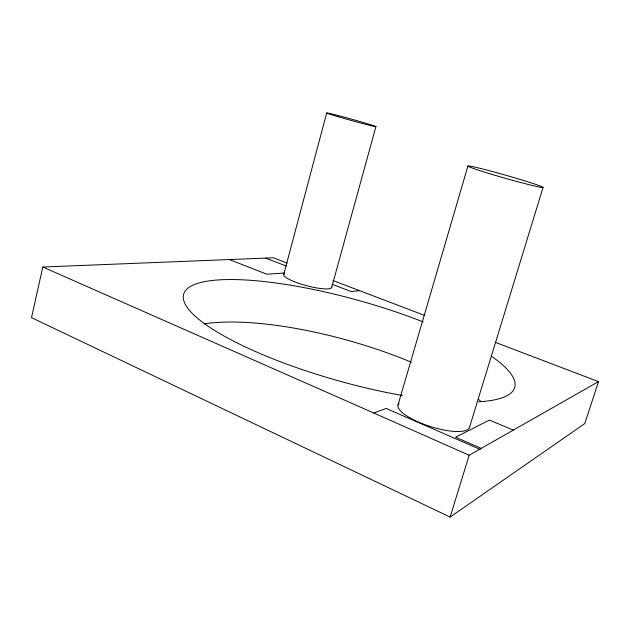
<?xml version="1.0" encoding="UTF-8"?>
<svg xmlns="http://www.w3.org/2000/svg" width="630" height="630" viewBox="0 0 630 630"><rect width="100%" height="100%" fill="white"/><g stroke="black" fill="none" stroke-linecap="round" stroke-linejoin="round"><path stroke-width="0.94" d="M287.13 263.049L273.365 257.788L42.816 267.025L31.5 317.654L450.119 517.08L584.782 423.557L598.5 381.623L495.534 342.429M283.752 274.412L326.694 112.943M331.663 287.54L375.913 126.606M398.018 404.948L467.909 166.068M469.547 427.227L543.084 187.386A39.076 1.536 15.9 0 0 488.392 170.462A39.076 1.536 15.9 0 0 485.069 172.281A39.076 1.536 15.9 0 0 543.036 187.472M450.119 517.08L469.177 455.238L598.5 381.623M42.816 267.025L373.779 413.02L386.182 408.437L480.013 449.363M359.478 290.627L351.186 291.564L332.01 284.224M284.437 273.034L266.868 274.215L229.375 259.552M332.931 280.523L424.746 315.48M265.577 258.103L286.319 266.033M513.497 430.18L489.447 420.076L455.592 437.204L481.454 448.466M373.779 413.02L469.177 455.238M203.947 323.899A170.533 49.581 15.7 0 1 411.374 362.211M478.564 399.444A170.533 49.581 15.7 0 1 480.619 401.121M469.626 426.534A37.469 10.915 17.6 0 1 428.983 426.077A37.469 10.915 17.6 0 1 399.16 403.184M331.726 286.926A24.846 4.883 15 0 1 305.062 285.28A24.846 4.883 15 0 1 284.5 273.672M491.754 356.446A171.99 41.415 15.7 0 1 478.556 401.814M402.397 395.49A171.99 41.415 15.7 0 1 183.637 294.202A171.99 41.415 15.7 0 1 423.171 321.898M338.176 116.731A25.546 0.669 15.5 0 0 375.897 126.646A25.546 0.669 15.5 0 0 339.83 115.991A25.546 0.669 15.5 0 0 338.176 116.731"/></g></svg>
